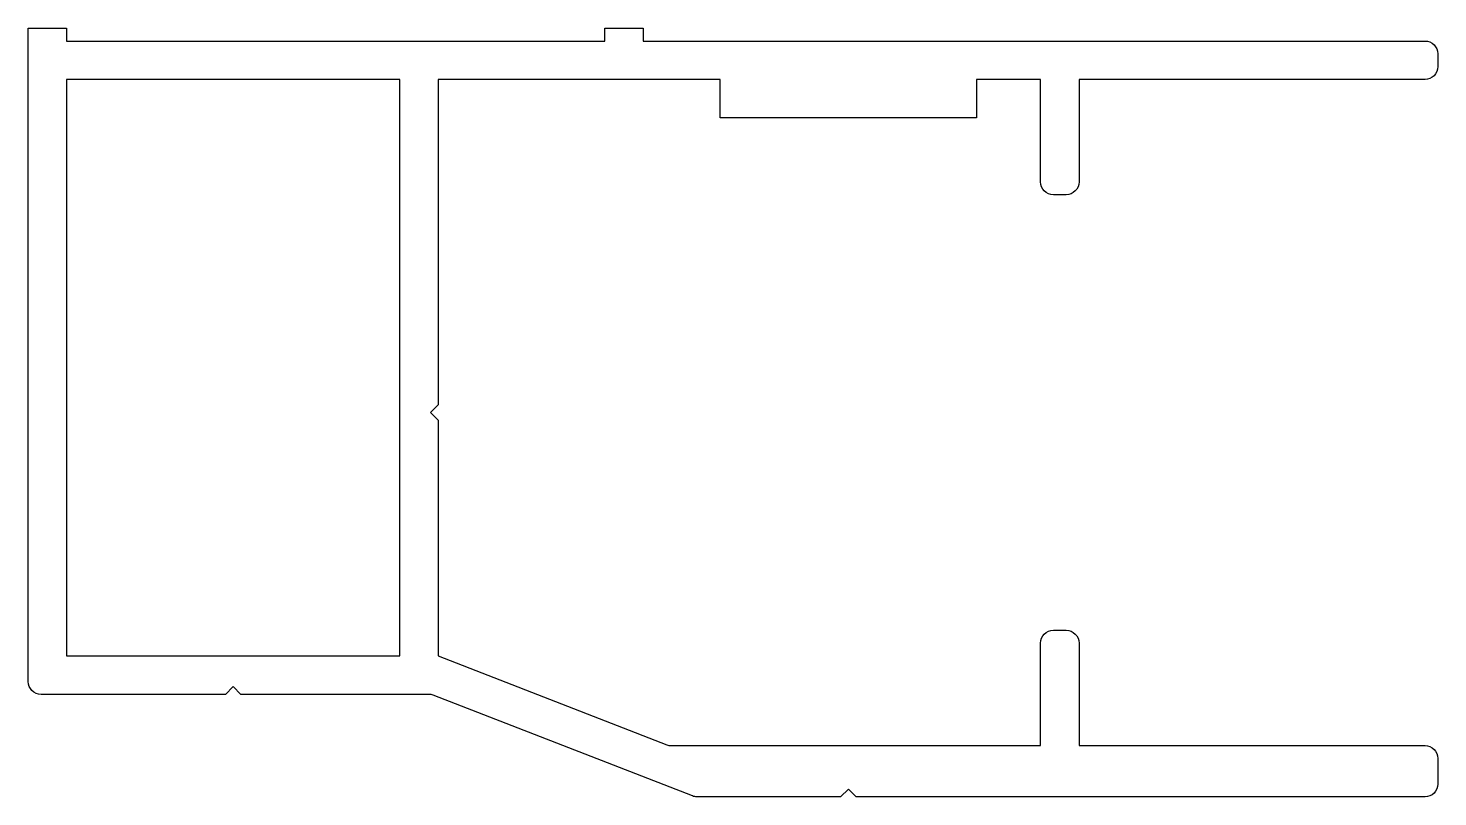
# Model space of a CAD drawing. Extents: x 472.9 to 527.9, y 749 to 779.
import ezdxf

# ---------------------------------------------------------------- set-up
doc = ezdxf.new("R2010")
doc.units = 0
doc.layers.add('01_DIK', color=3, linetype='CONTINUOUS')
doc.layers.add('PROFIELEN', color=3, linetype='CONTINUOUS')

msp = doc.modelspace()

# ---------------------------------------------------------------- linework, layer by layer
at = {"layer": '01_DIK', "color": 0}
msp.add_lwpolyline([(488.572, 764.039), (488.872, 763.739), (488.872, 754.539), (497.784, 751.073, 0.092989), (497.965, 751.039), (512.372, 751.039), (512.372, 755.039, -0.414214), (512.872, 755.539), (513.372, 755.539, -0.414214), (513.872, 755.039), (513.872, 751.039), (527.372, 751.039, -0.414214), (527.872, 750.539), (527.872, 749.539, -0.414214), (527.372, 749.039), (505.172, 749.039), (504.872, 749.339), (504.572, 749.039), (498.97, 749.039, -0.092989), (498.788, 749.073), (488.678, 753.005, 0.092989), (488.496, 753.039), (481.172, 753.039), (480.872, 753.339), (480.572, 753.039), (473.372, 753.039, -0.414214), (472.872, 753.539), (472.872, 779.039), (474.372, 779.039), (474.372, 778.539), (495.372, 778.539), (495.372, 779.039), (496.872, 779.039), (496.872, 778.539), (527.372, 778.539, -0.414214), (527.872, 778.039), (527.872, 777.539, -0.414214), (527.372, 777.039), (513.872, 777.039), (513.872, 773.039, -0.414214), (513.372, 772.539), (512.872, 772.539, -0.414214), (512.372, 773.039), (512.372, 777.039), (509.872, 777.039), (509.872, 775.539), (499.872, 775.539), (499.872, 777.039), (488.872, 777.039), (488.872, 764.339)], format="xyb", close=True, dxfattribs=at)
at = {"layer": 'PROFIELEN', "color": 0}
msp.add_lwpolyline([(474.372, 777.039), (474.372, 754.539), (487.372, 754.539), (487.372, 777.039)], close=True, dxfattribs=at)

doc.saveas('drawing.dxf')
